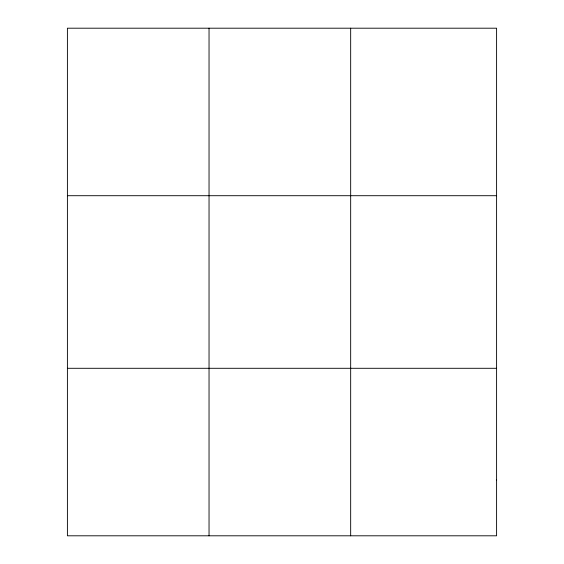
<?xml version="1.0" encoding="UTF-8"?>
<svg xmlns="http://www.w3.org/2000/svg" width="564" height="564" viewBox="0 0 564 564"><rect width="100%" height="100%" fill="white"/><g stroke="black" fill="none" stroke-linecap="round" stroke-linejoin="round"><path stroke-width="0.85" d="M209.04 535.8L209.04 28.2M350.667 535.8L350.667 28.2M67.405 195.708L496.595 195.708M67.405 368.292L496.595 368.292M496.595 479.964L496.595 535.8L67.405 535.8L67.405 28.2L496.595 28.2L496.595 479.964"/></g></svg>
